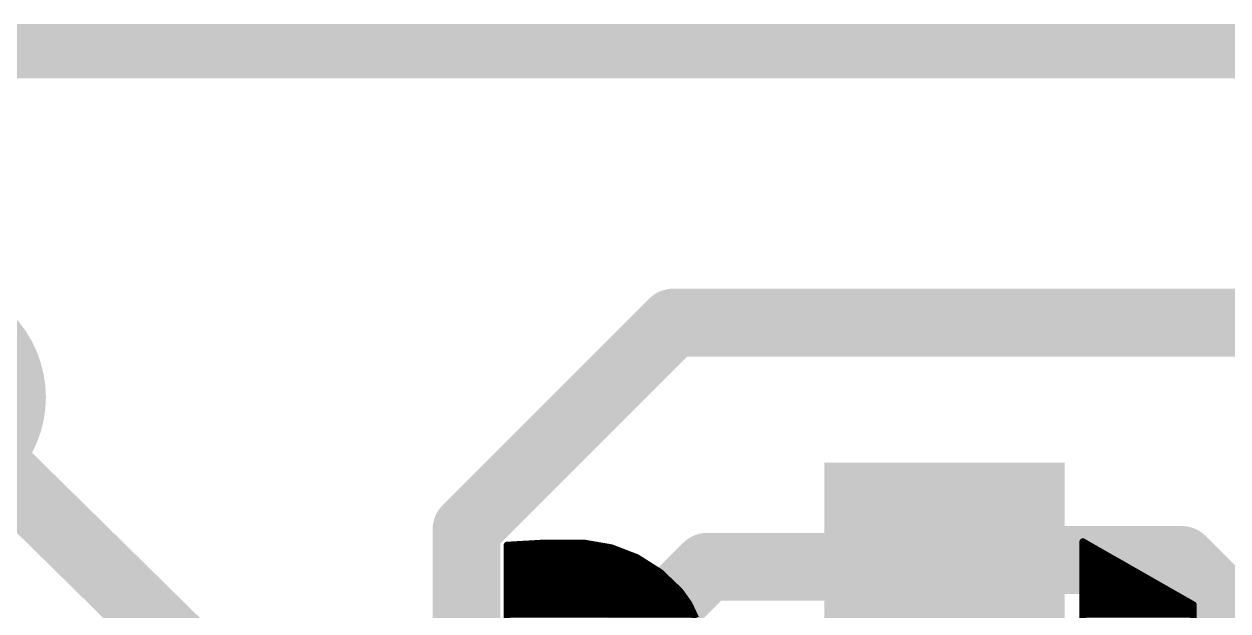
# Model space of a CAD drawing. Extents: x -0.1 to 25.5, y -0.1 to 14.1.
# Drawn here: x 7.983 to 12.492, y 11.874 to 14.072 of the extents above; entities that cross this region are included whole.
import ezdxf

# ---------------------------------------------------------------- set-up
doc = ezdxf.new("R2010")
doc.units = 0
for name, color, linetype in [('1', 12, 'CONTINUOUS'), ('16', 132, 'CONTINUOUS'), ('18', 110, 'CONTINUOUS'), ('20', 53, 'CONTINUOUS'), ('22', 40, 'CONTINUOUS'), ('51', 53, 'CONTINUOUS')]:
    doc.layers.add(name, color=color, linetype=linetype)

# ---------------------------------------------------------------- blocks, each defined once
blk = doc.blocks.new('RECT')
blk.add_solid([(-0.5, -0.5), (0.5, -0.5), (-0.5, 0.5), (0.5, 0.5)])
blk = doc.blocks.new('ROUNDV')
at = {"const_width": 0.5}
blk.add_lwpolyline([(0, -0.25, 1), (0, 0.25, 1), (0, -0.25)], format="xyb", dxfattribs=at)

msp = doc.modelspace()

# ---------------------------------------------------------------- linework, layer by layer
at = {"layer": '1', "const_width": 0.254}
for points in [[(9.64, 12.18), (10.414, 12.954)], [(10.414, 12.954), (13.589, 12.954)], [(9.14, 11.18), (7.62, 12.6746)], [(9.64, 10.225), (9.64, 12.18)], [(11.445, 12.065), (11.43, 12.08)], [(11.4554, 12.0546), (11.43, 12.08)], [(11.445, 12.065), (11.43, 12.08)], [(11.557, 12.065), (11.445, 12.065)], [(11.4554, 12.0396), (11.4554, 12.0546)], [(12.319, 12.065), (11.557, 12.065)], [(13.081, 11.303), (12.319, 12.065)], [(10.155, 11.6536), (10.541, 12.0396)], [(10.541, 12.0396), (11.4554, 12.0396)]]:
    msp.add_lwpolyline(points, dxfattribs=at)
at = {"layer": '1', "const_width": 0.127}
for points in [[(10.414, 13.0175, 1), (10.414, 12.8905)], [(10.4589, 12.9091, 1), (10.3691, 12.9989)], [(9.7035, 12.18, 1), (9.5765, 12.18)], [(9.5951, 12.2249, 1), (9.6849, 12.1351)], [(11.4749, 12.1249, 1), (11.3851, 12.0351)], [(11.4749, 12.1249, 1), (11.3851, 12.0351)], [(11.4749, 12.1249, 1), (11.3851, 12.0351)], [(11.445, 12.1285, 1), (11.445, 12.0015)], [(11.5189, 12.0546, 1), (11.3919, 12.0546)], [(11.557, 12.1285, 1), (11.557, 12.0015)], [(11.557, 12.0015, 1), (11.557, 12.1285)], [(12.3639, 12.1099, 1), (12.2741, 12.0201)], [(12.319, 12.0015, 1), (12.319, 12.1285)], [(10.541, 12.1031, 1), (10.541, 11.9761)], [(10.5859, 11.9947, 1), (10.4961, 12.0845)], [(11.4001, 12.0201, 1), (11.4899, 12.1099)], [(11.4001, 12.0201, 1), (11.4899, 12.1099)], [(11.4105, 12.0097, 1), (11.5003, 12.0995)], [(11.4554, 11.9761, 1), (11.4554, 12.1031)], [(11.3919, 12.0396, 1), (11.5189, 12.0396)]]:
    msp.add_lwpolyline(points, format="xyb", dxfattribs=at)
at = {"layer": '16', "const_width": 0.2032}
msp.add_lwpolyline([(0, 13.97), (25.4, 13.97)], dxfattribs=at)
at = {"layer": '20', "const_width": 0.2032}
msp.add_lwpolyline([(25.4, 13.97), (0, 13.97)], dxfattribs=at)
at = {"layer": '22', "const_width": 0.0127}
for points in [[(9.7917, 12.1273, 1), (9.7917, 12.1146)], [(9.798, 12.1209, 1), (9.7854, 12.1209)], [(9.7938, 12.1272, 1), (9.7946, 12.1146)], [(9.7942, 12.1146, 1), (9.7942, 12.1273)], [(9.9263, 12.1349, 1), (9.9263, 12.1222)], [(9.9267, 12.1222, 1), (9.9259, 12.1348)], [(10.0824, 12.1348, 1), (10.0802, 12.1222)], [(10.0813, 12.1222, 1), (10.0813, 12.1349)], [(11.9513, 12.1391, 1), (11.9451, 12.1281)], [(11.9545, 12.1336, 1), (11.9419, 12.1336)], [(9.7917, 12.0968, 1), (9.7917, 12.0841)], [(9.7917, 12.1221, 1), (9.7917, 12.1095)], [(10.155, 12.1095, 1), (10.155, 12.1221)], [(10.1848, 12.117, 1), (10.1802, 12.1051)], [(10.1814, 12.1048, 1), (10.1836, 12.1173)], [(10.2361, 12.0841, 1), (10.2361, 12.0968)], [(10.2818, 12.0795, 1), (10.275, 12.0688)], [(10.2761, 12.0682, 1), (10.2806, 12.0801)], [(11.9482, 12.0968, 1), (11.9482, 12.0841)], [(11.9482, 12.1221, 1), (11.9482, 12.1095)], [(11.9794, 12.1095, 1), (11.9794, 12.1221)], [(12.0239, 12.0841, 1), (12.0239, 12.0968)], [(9.7917, 12.0714, 1), (9.7917, 12.0587)], [(9.7917, 12.0459, 1), (9.7917, 12.0333)], [(10.2928, 12.0587, 1), (10.2928, 12.0714)], [(10.3328, 12.0333, 1), (10.3328, 12.0459)], [(11.9482, 12.0714, 1), (11.9482, 12.0587)], [(11.9482, 12.0459, 1), (11.9482, 12.0333)], [(12.0684, 12.0587, 1), (12.0684, 12.0714)], [(12.113, 12.0333, 1), (12.113, 12.0459)], [(9.7917, 12.0206, 1), (9.7917, 12.0079)], [(9.7917, 11.9952, 1), (9.7917, 11.9825)], [(10.3695, 12.0237, 1), (10.3607, 12.0145)], [(10.3617, 12.0138, 1), (10.3685, 12.0245)], [(10.3703, 12.0079, 1), (10.3703, 12.0206)], [(10.3969, 11.9825, 1), (10.3969, 11.9952)], [(11.9482, 12.0206, 1), (11.9482, 12.0079)], [(11.9482, 11.9952, 1), (11.9482, 11.9825)], [(12.1575, 12.0079, 1), (12.1575, 12.0206)], [(12.202, 11.9825, 1), (12.202, 11.9952)], [(9.7917, 11.9444, 1), (9.7917, 11.9317)], [(9.7917, 11.9697, 1), (9.7917, 11.9571)], [(10.4235, 11.9571, 1), (10.4235, 11.9697)], [(10.4446, 11.9519, 1), (10.4342, 11.9445)], [(10.435, 11.9436, 1), (10.4438, 11.9528)], [(10.4467, 11.9317, 1), (10.4467, 11.9444)], [(11.9482, 11.9444, 1), (11.9482, 11.9317)], [(11.9482, 11.9697, 1), (11.9482, 11.9571)], [(12.2465, 11.9571, 1), (12.2465, 11.9697)], [(12.291, 11.9317, 1), (12.291, 11.9444)], [(9.7917, 11.919, 1), (9.7917, 11.9063)], [(10.4648, 11.9063, 1), (10.4648, 11.919)], [(10.4792, 11.9032, 1), (10.4677, 11.8978)], [(10.4682, 11.8968, 1), (10.4786, 11.9042)], [(11.9482, 11.919, 1), (11.9482, 11.9063)], [(12.3356, 11.9063, 1), (12.3356, 11.919)], [(12.3686, 11.8974, 1), (12.3559, 11.8974)], [(12.3591, 11.8919, 1), (12.3653, 11.9029)], [(9.7917, 11.8935, 1), (9.7917, 11.8809)], [(10.4796, 11.8809, 1), (10.4796, 11.8935)], [(11.9482, 11.8935, 1), (11.9482, 11.8809)], [(12.3622, 11.8809, 1), (12.3622, 11.8935)]]:
    msp.add_lwpolyline(points, format="xyb", dxfattribs=at)
at = {"layer": '22', "const_width": 0.0254}
for points in [[(9.7942, 12.1209), (9.7917, 12.1209)], [(9.7917, 12.1209), (9.7917, 11.8186)], [(9.9263, 12.1285), (9.7942, 12.1209)], [(10.0813, 12.1285), (9.9263, 12.1285)], [(10.1825, 12.1111), (10.0813, 12.1285)], [(12.3622, 11.8974), (11.9482, 12.1336)], [(11.9482, 12.1336), (11.9482, 10.9601)], [(9.7917, 12.1158), (10.155, 12.1158)], [(9.7917, 12.0904), (10.2361, 12.0904)], [(10.2784, 12.0741), (10.1825, 12.1111)], [(10.3651, 12.0191), (10.2784, 12.0741)], [(11.9482, 12.1158), (11.9794, 12.1158)], [(11.9482, 12.0904), (12.0239, 12.0904)], [(9.7917, 12.065), (10.2928, 12.065)], [(9.7917, 12.0396), (10.3328, 12.0396)], [(11.9482, 12.065), (12.0684, 12.065)], [(11.9482, 12.0396), (12.113, 12.0396)], [(9.7917, 12.0142), (10.3703, 12.0142)], [(9.7917, 11.9888), (10.3969, 11.9888)], [(10.4394, 11.9482), (10.3651, 12.0191)], [(11.9482, 12.0142), (12.1575, 12.0142)], [(11.9482, 11.9888), (12.202, 11.9888)], [(9.7917, 11.9634), (10.4235, 11.9634)], [(9.7917, 11.938), (10.4467, 11.938)], [(10.4734, 11.9005), (10.4394, 11.9482)], [(11.9482, 11.9634), (12.2465, 11.9634)], [(11.9482, 11.938), (12.291, 11.938)], [(9.7917, 11.9126), (10.4648, 11.9126)], [(10.4983, 11.8474), (10.4734, 11.9005)], [(11.9482, 11.9126), (12.3356, 11.9126)], [(12.3622, 9.9644), (12.3622, 11.8974)], [(9.7917, 11.8872), (10.4796, 11.8872)], [(9.7917, 11.8618), (10.4915, 11.8618)], [(11.9482, 11.8872), (12.3622, 11.8872)], [(11.9482, 11.8618), (12.3622, 11.8618)]]:
    msp.add_lwpolyline(points, dxfattribs=at)

# ---------------------------------------------------------------- block references
at = {"layer": '1', "xscale": 0.7, "yscale": 0.9, "rotation": 270}
msp.add_blockref('RECT', (11.43, 12.08), dxfattribs=at)
at = {"layer": '18', "xscale": 0.889, "yscale": 0.889}
msp.add_blockref('ROUNDV', (7.62, 12.6746), dxfattribs=at)
msp.add_blockref('ROUNDV', (7.62, 12.6746), dxfattribs=at)
at = {"layer": '51', "xscale": 0.3, "yscale": 0.5999, "rotation": 270}
msp.add_blockref('RECT', (11.4252, 11.834), dxfattribs=at)

doc.saveas('drawing.dxf')
